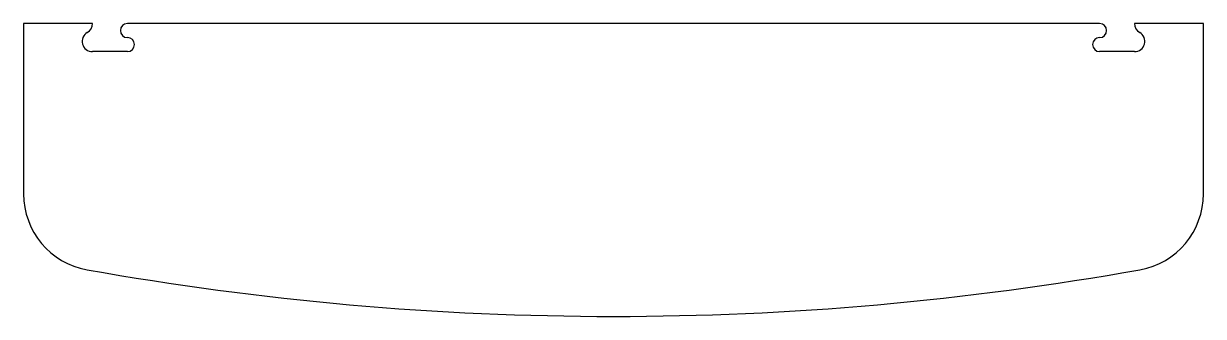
# Model space of a CAD drawing. Header units: millimetres. Extents: x 46 to 552, y 667 to 793.
import ezdxf

# ---------------------------------------------------------------- set-up
doc = ezdxf.new("R2010")
doc.units = ezdxf.units.MM

msp = doc.modelspace()

# ---------------------------------------------------------------- linework, layer by layer
at = {"color": 7, "linetype": 'Continuous', "lineweight": 25}
for p, q in [((45.57, 792.69), (45.57, 719.68)), ((75.08, 792.69), (45.57, 792.69)), ((507.06, 792.69), (90.08, 792.69)), ((551.57, 792.69), (522.06, 792.69)), ((551.57, 719.68), (551.57, 792.69)), ((90.08, 780.69), (75.08, 780.69)), ((522.06, 780.69), (507.06, 780.69))]:
    msp.add_line(p, q, dxfattribs=at)
for centre, radius, start, end in [((70.68, 792.69), 4.39, 300, 0), ((90.08, 789.69), 3, 90, 270), ((507.06, 789.69), 3, 270, 90), ((526.45, 792.69), 4.39, 180, 240), ((75.08, 785.08), 4.39, 120, 270), ((90.08, 783.69), 3, 270, 90), ((507.06, 783.69), 3, 90, 270), ((522.06, 785.08), 4.39, 270, 60), ((78.57, 719.68), 33, 180, 259.8741), ((518.57, 719.68), 33, 280.1259, 0), ((298.57, 1951.52), 1284.33, 259.87406, 280.12594)]:
    msp.add_arc(centre, radius, start, end, dxfattribs=at)

doc.saveas('drawing.dxf')
